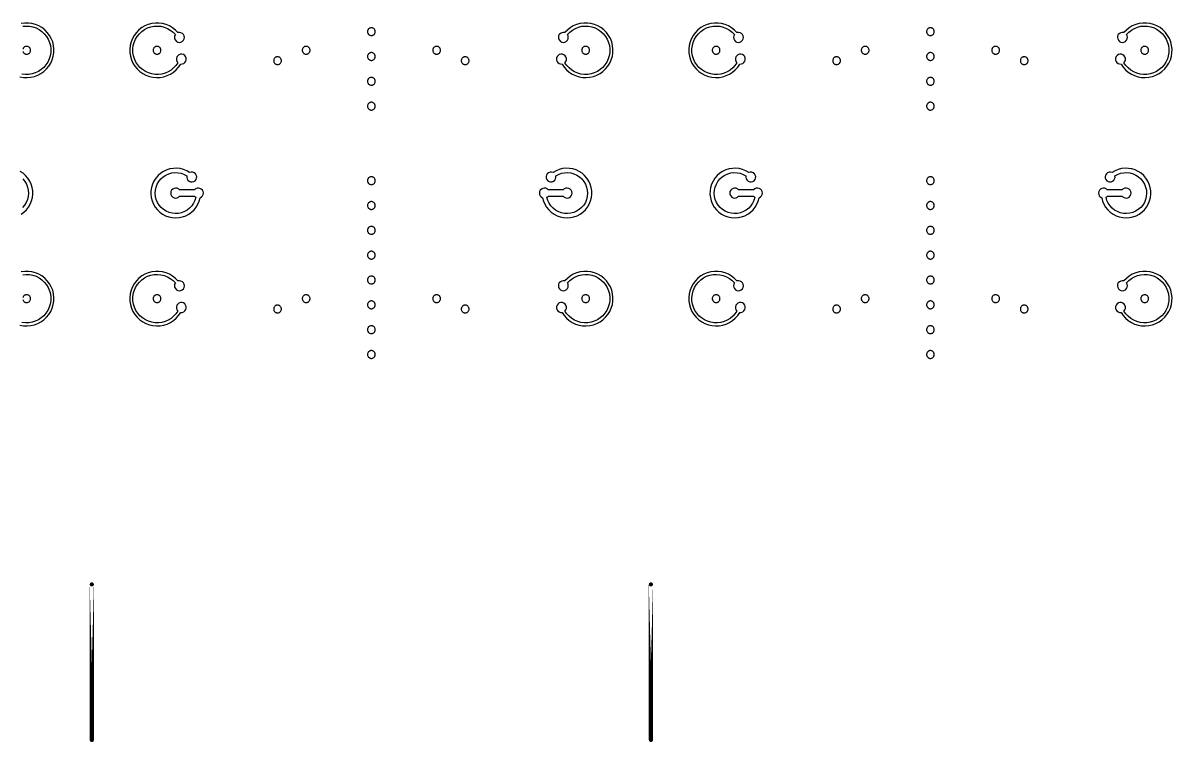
# Model space of a CAD drawing. Extents: x -100 to 100, y -100 to 100.
# Drawn here: x 9.45 to 31.6, y -64.24 to -50.37 of the extents above; entities that cross this region are included whole.
import ezdxf

# ---------------------------------------------------------------- set-up
doc = ezdxf.new("R2010")
doc.units = 0
doc.layers.get('0').update_dxf_attribs({"linetype": 'continuous'})
doc.layers.add('L8', color=7, linetype='continuous')

# ---------------------------------------------------------------- blocks, each defined once
blk = doc.blocks.new('LDI_XFL94-0512-011_L8_B1')
at = {"layer": 'L8'}
for points in [[(9.414, -54.06), (9.468, -54.021), (9.516, -53.975), (9.557, -53.923), (9.591, -53.866), (9.616, -53.805), (9.633, -53.741), (9.64, -53.675), (9.639, -53.609), (9.628, -53.543), (9.609, -53.48), (9.58, -53.42), (9.544, -53.365), (9.501, -53.315), (9.451, -53.271), (9.396, -53.235)], [(9.447, -53.38), (9.486, -53.427), (9.517, -53.479), (9.539, -53.536), (9.553, -53.595), (9.557, -53.656), (9.552, -53.716), (9.537, -53.775), (9.514, -53.832), (9.482, -53.884), (9.443, -53.93)], [(9.393, -56.2), (9.462, -56.212), (9.532, -56.215), (9.601, -56.209), (9.67, -56.194), (9.736, -56.17), (9.797, -56.137), (9.855, -56.097), (9.906, -56.049), (9.95, -55.994), (9.987, -55.935), (10.015, -55.871), (10.035, -55.804), (10.046, -55.735), (10.047, -55.665), (10.04, -55.595), (10.023, -55.527), (9.997, -55.462), (9.962, -55.401), (9.92, -55.345), (9.871, -55.295), (9.816, -55.252), (9.755, -55.217), (9.691, -55.19), (9.623, -55.172), (9.554, -55.163), (9.484, -55.163), (9.414, -55.173)], [(9.447, -55.227), (9.512, -55.222), (9.577, -55.225), (9.641, -55.237), (9.703, -55.258), (9.761, -55.288), (9.814, -55.325), (9.862, -55.37), (9.903, -55.42), (9.937, -55.476), (9.963, -55.536), (9.979, -55.599), (9.987, -55.664), (9.986, -55.729), (9.976, -55.794), (9.957, -55.856), (9.929, -55.915), (9.894, -55.97), (9.851, -56.019), (9.802, -56.062), (9.747, -56.097), (9.688, -56.125), (9.625, -56.144), (9.561, -56.154), (9.496, -56.155), (9.431, -56.147)], [(9.449, -55.708), (9.452, -55.717), (9.456, -55.726), (9.461, -55.734), (9.468, -55.742), (9.475, -55.748), (9.483, -55.754), (9.492, -55.758), (9.502, -55.761), (9.511, -55.763), (9.521, -55.764), (9.531, -55.763), (9.54, -55.761), (9.55, -55.758), (9.558, -55.754), (9.567, -55.748), (9.574, -55.742), (9.58, -55.734), (9.586, -55.726), (9.59, -55.717), (9.593, -55.708), (9.595, -55.698), (9.596, -55.689), (9.595, -55.679), (9.593, -55.669), (9.59, -55.66), (9.586, -55.651), (9.58, -55.643), (9.574, -55.636), (9.567, -55.629), (9.558, -55.624), (9.55, -55.619), (9.54, -55.616), (9.531, -55.614), (9.521, -55.614), (9.521, -55.614), (9.511, -55.614), (9.502, -55.616), (9.492, -55.619), (9.483, -55.624), (9.475, -55.629), (9.468, -55.636), (9.461, -55.643), (9.456, -55.651), (9.452, -55.66), (9.449, -55.669)]]:
    blk.add_lwpolyline(points, dxfattribs=at)
for points in [[(12.611, -53.322), (12.609, -53.352), (12.616, -53.381), (12.632, -53.407), (12.655, -53.426), (12.683, -53.437), (12.713, -53.439), (12.743, -53.431), (12.768, -53.415), (12.787, -53.392), (12.798, -53.364), (12.8, -53.334), (12.792, -53.305), (12.775, -53.279), (12.752, -53.26), (12.724, -53.25), (12.694, -53.248), (12.664, -53.256), (12.607, -53.223), (12.546, -53.198), (12.482, -53.182), (12.416, -53.174), (12.35, -53.176), (12.284, -53.187), (12.221, -53.206), (12.161, -53.235), (12.106, -53.271), (12.056, -53.315), (12.012, -53.365), (11.976, -53.42), (11.948, -53.48), (11.929, -53.543), (11.918, -53.609), (11.917, -53.675), (11.924, -53.741), (11.941, -53.805), (11.966, -53.866), (12, -53.923), (12.041, -53.975), (12.089, -54.021), (12.143, -54.06), (12.201, -54.091), (12.264, -54.113), (12.328, -54.127), (12.394, -54.132), (12.46, -54.127), (12.525, -54.114), (12.588, -54.091), (12.646, -54.061), (12.7, -54.022), (12.748, -53.976), (12.79, -53.925), (12.823, -53.868), (12.849, -53.807), (12.866, -53.742), (12.891, -53.728), (12.911, -53.707), (12.924, -53.68), (12.928, -53.651), (12.923, -53.623), (12.91, -53.597), (12.889, -53.576), (12.863, -53.562), (12.835, -53.557), (12.806, -53.561), (12.779, -53.573), (12.758, -53.593), (12.47, -53.593), (12.448, -53.573), (12.422, -53.561), (12.392, -53.557), (12.363, -53.562), (12.338, -53.576), (12.317, -53.597), (12.304, -53.624), (12.299, -53.653), (12.304, -53.682), (12.317, -53.708), (12.338, -53.729), (12.363, -53.743), (12.392, -53.748), (12.422, -53.745), (12.448, -53.732), (12.47, -53.713), (12.758, -53.713), (12.769, -53.724), (12.782, -53.734), (12.765, -53.793), (12.739, -53.848), (12.705, -53.898), (12.664, -53.943), (12.616, -53.98), (12.563, -54.01), (12.506, -54.032), (12.447, -54.045), (12.386, -54.048), (12.326, -54.042), (12.267, -54.026), (12.211, -54.002), (12.159, -53.97), (12.114, -53.93), (12.074, -53.884), (12.043, -53.832), (12.02, -53.775), (12.005, -53.716), (12, -53.656), (12.004, -53.595), (12.018, -53.536), (12.04, -53.479), (12.071, -53.427), (12.109, -53.38), (12.155, -53.339), (12.206, -53.306), (12.261, -53.281), (12.32, -53.265), (12.38, -53.258), (12.441, -53.26), (12.501, -53.272), (12.558, -53.292), (12.611, -53.322)], [(16.168, -53.338), (16.158, -53.339), (16.148, -53.341), (16.139, -53.344), (16.13, -53.348), (16.122, -53.354), (16.115, -53.36), (16.108, -53.368), (16.103, -53.376), (16.098, -53.384), (16.095, -53.394), (16.093, -53.403), (16.093, -53.413), (16.093, -53.423), (16.095, -53.433), (16.098, -53.442), (16.103, -53.451), (16.108, -53.459), (16.115, -53.466), (16.122, -53.473), (16.13, -53.478), (16.139, -53.482), (16.148, -53.486), (16.158, -53.488), (16.168, -53.488), (16.177, -53.488), (16.187, -53.486), (16.196, -53.482), (16.205, -53.478), (16.213, -53.473), (16.221, -53.466), (16.227, -53.459), (16.233, -53.451), (16.237, -53.442), (16.24, -53.433), (16.242, -53.423), (16.243, -53.413), (16.242, -53.403), (16.24, -53.394), (16.237, -53.384), (16.233, -53.376), (16.227, -53.368), (16.221, -53.36), (16.213, -53.354), (16.205, -53.348), (16.196, -53.344), (16.187, -53.341), (16.177, -53.339), (16.168, -53.338)], [(19.553, -53.734), (19.567, -53.724), (19.578, -53.713), (19.865, -53.713), (19.887, -53.732), (19.914, -53.745), (19.943, -53.748), (19.972, -53.743), (19.998, -53.729), (20.018, -53.708), (20.031, -53.682), (20.036, -53.653), (20.031, -53.624), (20.018, -53.597), (19.998, -53.576), (19.972, -53.562), (19.943, -53.557), (19.914, -53.561), (19.887, -53.573), (19.865, -53.593), (19.578, -53.593), (19.556, -53.573), (19.53, -53.561), (19.501, -53.557), (19.472, -53.562), (19.446, -53.576), (19.425, -53.597), (19.412, -53.623), (19.407, -53.651), (19.411, -53.68), (19.424, -53.707), (19.444, -53.728), (19.47, -53.742), (19.486, -53.807), (19.512, -53.868), (19.546, -53.925), (19.587, -53.976), (19.635, -54.022), (19.689, -54.061), (19.748, -54.091), (19.81, -54.114), (19.875, -54.127), (19.941, -54.132), (20.007, -54.127), (20.072, -54.113), (20.134, -54.091), (20.193, -54.06), (20.246, -54.021), (20.294, -53.975), (20.335, -53.923), (20.369, -53.866), (20.394, -53.805), (20.411, -53.741), (20.419, -53.675), (20.417, -53.609), (20.407, -53.543), (20.387, -53.48), (20.359, -53.42), (20.323, -53.365), (20.279, -53.315), (20.23, -53.271), (20.174, -53.235), (20.114, -53.206), (20.051, -53.187), (19.986, -53.176), (19.919, -53.174), (19.854, -53.182), (19.789, -53.198), (19.728, -53.223), (19.671, -53.256), (19.642, -53.248), (19.612, -53.25), (19.583, -53.26), (19.56, -53.279), (19.544, -53.305), (19.536, -53.334), (19.537, -53.364), (19.548, -53.392), (19.567, -53.415), (19.593, -53.431), (19.622, -53.439), (19.652, -53.437), (19.68, -53.426), (19.703, -53.407), (19.719, -53.381), (19.726, -53.352), (19.724, -53.322), (19.778, -53.292), (19.835, -53.272), (19.894, -53.26), (19.955, -53.258), (20.016, -53.265), (20.074, -53.281), (20.13, -53.306), (20.181, -53.339), (20.226, -53.38), (20.264, -53.427), (20.295, -53.479), (20.318, -53.536), (20.331, -53.595), (20.335, -53.656), (20.33, -53.716), (20.316, -53.775), (20.293, -53.832), (20.261, -53.884), (20.222, -53.93), (20.176, -53.97), (20.124, -54.002), (20.069, -54.026), (20.01, -54.042), (19.949, -54.048), (19.888, -54.045), (19.829, -54.032), (19.772, -54.01), (19.719, -53.98), (19.672, -53.943), (19.63, -53.898), (19.596, -53.848), (19.57, -53.793), (19.553, -53.734)], [(23.389, -53.322), (23.387, -53.352), (23.395, -53.381), (23.411, -53.407), (23.434, -53.426), (23.462, -53.437), (23.492, -53.439), (23.521, -53.431), (23.546, -53.415), (23.565, -53.392), (23.576, -53.364), (23.578, -53.334), (23.57, -53.305), (23.554, -53.279), (23.53, -53.26), (23.502, -53.25), (23.472, -53.248), (23.443, -53.256), (23.386, -53.223), (23.324, -53.198), (23.26, -53.182), (23.194, -53.174), (23.128, -53.176), (23.063, -53.187), (23, -53.206), (22.94, -53.235), (22.884, -53.271), (22.834, -53.315), (22.791, -53.365), (22.755, -53.42), (22.727, -53.48), (22.707, -53.543), (22.697, -53.609), (22.695, -53.675), (22.703, -53.741), (22.719, -53.805), (22.745, -53.866), (22.778, -53.923), (22.819, -53.975), (22.867, -54.021), (22.921, -54.06), (22.98, -54.091), (23.042, -54.113), (23.107, -54.127), (23.173, -54.132), (23.239, -54.127), (23.304, -54.114), (23.366, -54.091), (23.425, -54.061), (23.479, -54.022), (23.527, -53.976), (23.568, -53.925), (23.602, -53.868), (23.627, -53.807), (23.644, -53.742), (23.67, -53.728), (23.69, -53.707), (23.702, -53.68), (23.707, -53.651), (23.702, -53.623), (23.688, -53.597), (23.668, -53.576), (23.642, -53.562), (23.613, -53.557), (23.584, -53.561), (23.558, -53.573), (23.536, -53.593), (23.248, -53.593), (23.227, -53.573), (23.2, -53.561), (23.171, -53.557), (23.142, -53.562), (23.116, -53.576), (23.095, -53.597), (23.082, -53.624), (23.078, -53.653), (23.082, -53.682), (23.095, -53.708), (23.116, -53.729), (23.142, -53.743), (23.171, -53.748), (23.2, -53.745), (23.227, -53.732), (23.248, -53.713), (23.536, -53.713), (23.547, -53.724), (23.56, -53.734), (23.543, -53.793), (23.517, -53.848), (23.484, -53.898), (23.442, -53.943), (23.395, -53.98), (23.342, -54.01), (23.285, -54.032), (23.225, -54.045), (23.165, -54.048), (23.104, -54.042), (23.045, -54.026), (22.989, -54.002), (22.938, -53.97), (22.892, -53.93), (22.853, -53.884), (22.821, -53.832), (22.798, -53.775), (22.784, -53.716), (22.778, -53.656), (22.783, -53.595), (22.796, -53.536), (22.819, -53.479), (22.849, -53.427), (22.888, -53.38), (22.933, -53.339), (22.984, -53.306), (23.039, -53.281), (23.098, -53.265), (23.159, -53.258), (23.219, -53.26), (23.279, -53.272), (23.336, -53.292), (23.389, -53.322)], [(26.946, -53.338), (26.936, -53.339), (26.927, -53.341), (26.917, -53.344), (26.909, -53.348), (26.9, -53.354), (26.893, -53.36), (26.887, -53.368), (26.881, -53.376), (26.877, -53.384), (26.874, -53.394), (26.872, -53.403), (26.871, -53.413), (26.872, -53.423), (26.874, -53.433), (26.877, -53.442), (26.881, -53.451), (26.887, -53.459), (26.893, -53.466), (26.9, -53.473), (26.909, -53.478), (26.917, -53.482), (26.927, -53.486), (26.936, -53.488), (26.946, -53.488), (26.956, -53.488), (26.966, -53.486), (26.975, -53.482), (26.984, -53.478), (26.992, -53.473), (26.999, -53.466), (27.006, -53.459), (27.011, -53.451), (27.015, -53.442), (27.019, -53.433), (27.02, -53.423), (27.021, -53.413), (27.02, -53.403), (27.019, -53.394), (27.015, -53.384), (27.011, -53.376), (27.006, -53.368), (26.999, -53.36), (26.992, -53.354), (26.984, -53.348), (26.975, -53.344), (26.966, -53.341), (26.956, -53.339), (26.946, -53.338)], [(30.332, -53.734), (30.345, -53.724), (30.356, -53.713), (30.644, -53.713), (30.665, -53.732), (30.692, -53.745), (30.721, -53.748), (30.75, -53.743), (30.776, -53.729), (30.797, -53.708), (30.81, -53.682), (30.814, -53.653), (30.81, -53.624), (30.797, -53.597), (30.776, -53.576), (30.75, -53.562), (30.721, -53.557), (30.692, -53.561), (30.665, -53.573), (30.644, -53.593), (30.356, -53.593), (30.335, -53.573), (30.308, -53.561), (30.279, -53.557), (30.25, -53.562), (30.224, -53.576), (30.204, -53.597), (30.19, -53.623), (30.186, -53.651), (30.19, -53.68), (30.202, -53.707), (30.222, -53.728), (30.248, -53.742), (30.265, -53.807), (30.29, -53.868), (30.324, -53.925), (30.365, -53.976), (30.414, -54.022), (30.467, -54.061), (30.526, -54.091), (30.588, -54.114), (30.653, -54.127), (30.719, -54.132), (30.785, -54.127), (30.85, -54.113), (30.913, -54.091), (30.971, -54.06), (31.025, -54.021), (31.073, -53.975), (31.114, -53.923), (31.147, -53.866), (31.173, -53.805), (31.189, -53.741), (31.197, -53.675), (31.196, -53.609), (31.185, -53.543), (31.165, -53.48), (31.137, -53.42), (31.101, -53.365), (31.058, -53.315), (31.008, -53.271), (30.953, -53.235), (30.893, -53.206), (30.829, -53.187), (30.764, -53.176), (30.698, -53.174), (30.632, -53.182), (30.568, -53.198), (30.507, -53.223), (30.449, -53.256), (30.42, -53.248), (30.39, -53.25), (30.362, -53.26), (30.338, -53.279), (30.322, -53.305), (30.314, -53.334), (30.316, -53.364), (30.327, -53.392), (30.346, -53.415), (30.371, -53.431), (30.4, -53.439), (30.431, -53.437), (30.459, -53.426), (30.482, -53.407), (30.498, -53.381), (30.505, -53.352), (30.503, -53.322), (30.556, -53.292), (30.613, -53.272), (30.673, -53.26), (30.734, -53.258), (30.794, -53.265), (30.853, -53.281), (30.908, -53.306), (30.959, -53.339), (31.004, -53.38), (31.043, -53.427), (31.074, -53.479), (31.096, -53.536), (31.11, -53.595), (31.114, -53.656), (31.109, -53.716), (31.094, -53.775), (31.071, -53.832), (31.039, -53.884), (31, -53.93), (30.954, -53.97), (30.903, -54.002), (30.847, -54.026), (30.788, -54.042), (30.728, -54.048), (30.667, -54.045), (30.607, -54.032), (30.551, -54.01), (30.498, -53.98), (30.45, -53.943), (30.409, -53.898), (30.375, -53.848), (30.349, -53.793), (30.332, -53.734)], [(16.168, -53.817), (16.158, -53.818), (16.148, -53.82), (16.139, -53.823), (16.13, -53.827), (16.122, -53.833), (16.115, -53.839), (16.108, -53.847), (16.103, -53.855), (16.098, -53.864), (16.095, -53.873), (16.093, -53.882), (16.093, -53.892), (16.093, -53.902), (16.095, -53.912), (16.098, -53.921), (16.103, -53.93), (16.108, -53.938), (16.115, -53.945), (16.122, -53.952), (16.13, -53.957), (16.139, -53.962), (16.148, -53.965), (16.158, -53.967), (16.168, -53.967), (16.177, -53.967), (16.187, -53.965), (16.196, -53.962), (16.205, -53.957), (16.213, -53.952), (16.221, -53.945), (16.227, -53.938), (16.233, -53.93), (16.237, -53.921), (16.24, -53.912), (16.242, -53.902), (16.243, -53.892), (16.242, -53.882), (16.24, -53.873), (16.237, -53.864), (16.233, -53.855), (16.227, -53.847), (16.221, -53.839), (16.213, -53.833), (16.205, -53.827), (16.196, -53.823), (16.187, -53.82), (16.177, -53.818), (16.168, -53.817)], [(26.946, -53.817), (26.936, -53.818), (26.927, -53.82), (26.917, -53.823), (26.909, -53.827), (26.9, -53.833), (26.893, -53.839), (26.887, -53.847), (26.881, -53.855), (26.877, -53.864), (26.874, -53.873), (26.872, -53.882), (26.871, -53.892), (26.872, -53.902), (26.874, -53.912), (26.877, -53.921), (26.881, -53.93), (26.887, -53.938), (26.893, -53.945), (26.9, -53.952), (26.909, -53.957), (26.917, -53.962), (26.927, -53.965), (26.936, -53.967), (26.946, -53.967), (26.956, -53.967), (26.966, -53.965), (26.975, -53.962), (26.984, -53.957), (26.992, -53.952), (26.999, -53.945), (27.006, -53.938), (27.011, -53.93), (27.015, -53.921), (27.019, -53.912), (27.02, -53.902), (27.021, -53.892), (27.02, -53.882), (27.019, -53.873), (27.015, -53.864), (27.011, -53.855), (27.006, -53.847), (26.999, -53.839), (26.992, -53.833), (26.984, -53.827), (26.975, -53.823), (26.966, -53.82), (26.956, -53.818), (26.946, -53.817)], [(16.168, -54.296), (16.158, -54.297), (16.148, -54.299), (16.139, -54.302), (16.13, -54.306), (16.122, -54.312), (16.115, -54.318), (16.108, -54.326), (16.103, -54.334), (16.098, -54.343), (16.095, -54.352), (16.093, -54.361), (16.093, -54.371), (16.093, -54.381), (16.095, -54.391), (16.098, -54.4), (16.103, -54.409), (16.108, -54.417), (16.115, -54.424), (16.122, -54.431), (16.13, -54.436), (16.139, -54.441), (16.148, -54.444), (16.158, -54.446), (16.168, -54.446), (16.177, -54.446), (16.187, -54.444), (16.196, -54.441), (16.205, -54.436), (16.213, -54.431), (16.221, -54.424), (16.227, -54.417), (16.233, -54.409), (16.237, -54.4), (16.24, -54.391), (16.242, -54.381), (16.243, -54.371), (16.242, -54.361), (16.24, -54.352), (16.237, -54.343), (16.233, -54.334), (16.227, -54.326), (16.221, -54.318), (16.213, -54.312), (16.205, -54.306), (16.196, -54.302), (16.187, -54.299), (16.177, -54.297), (16.168, -54.296)], [(26.946, -54.296), (26.936, -54.297), (26.927, -54.299), (26.917, -54.302), (26.909, -54.306), (26.9, -54.312), (26.893, -54.318), (26.887, -54.326), (26.881, -54.334), (26.877, -54.343), (26.874, -54.352), (26.872, -54.361), (26.871, -54.371), (26.872, -54.381), (26.874, -54.391), (26.877, -54.4), (26.881, -54.409), (26.887, -54.417), (26.893, -54.424), (26.9, -54.431), (26.909, -54.436), (26.917, -54.441), (26.927, -54.444), (26.936, -54.446), (26.946, -54.446), (26.956, -54.446), (26.966, -54.444), (26.975, -54.441), (26.984, -54.436), (26.992, -54.431), (26.999, -54.424), (27.006, -54.417), (27.011, -54.409), (27.015, -54.4), (27.019, -54.391), (27.02, -54.381), (27.021, -54.371), (27.02, -54.361), (27.019, -54.352), (27.015, -54.343), (27.011, -54.334), (27.006, -54.326), (26.999, -54.318), (26.992, -54.312), (26.984, -54.306), (26.975, -54.302), (26.966, -54.299), (26.956, -54.297), (26.946, -54.296)], [(16.168, -54.775), (16.158, -54.776), (16.148, -54.778), (16.139, -54.781), (16.13, -54.785), (16.122, -54.791), (16.115, -54.797), (16.108, -54.805), (16.103, -54.813), (16.098, -54.822), (16.095, -54.831), (16.093, -54.841), (16.093, -54.85), (16.093, -54.86), (16.095, -54.87), (16.098, -54.879), (16.103, -54.888), (16.108, -54.896), (16.115, -54.903), (16.122, -54.91), (16.13, -54.915), (16.139, -54.92), (16.148, -54.923), (16.158, -54.925), (16.168, -54.925), (16.177, -54.925), (16.187, -54.923), (16.196, -54.92), (16.205, -54.915), (16.213, -54.91), (16.221, -54.903), (16.227, -54.896), (16.233, -54.888), (16.237, -54.879), (16.24, -54.87), (16.242, -54.86), (16.243, -54.85), (16.242, -54.841), (16.24, -54.831), (16.237, -54.822), (16.233, -54.813), (16.227, -54.805), (16.221, -54.797), (16.213, -54.791), (16.205, -54.785), (16.196, -54.781), (16.187, -54.778), (16.177, -54.776), (16.168, -54.775)], [(26.946, -54.775), (26.936, -54.776), (26.927, -54.778), (26.917, -54.781), (26.909, -54.785), (26.9, -54.791), (26.893, -54.797), (26.887, -54.805), (26.881, -54.813), (26.877, -54.822), (26.874, -54.831), (26.872, -54.841), (26.871, -54.85), (26.872, -54.86), (26.874, -54.87), (26.877, -54.879), (26.881, -54.888), (26.887, -54.896), (26.893, -54.903), (26.9, -54.91), (26.909, -54.915), (26.917, -54.92), (26.927, -54.923), (26.936, -54.925), (26.946, -54.925), (26.956, -54.925), (26.966, -54.923), (26.975, -54.92), (26.984, -54.915), (26.992, -54.91), (26.999, -54.903), (27.006, -54.896), (27.011, -54.888), (27.015, -54.879), (27.019, -54.87), (27.02, -54.86), (27.021, -54.85), (27.02, -54.841), (27.019, -54.831), (27.015, -54.822), (27.011, -54.813), (27.006, -54.805), (26.999, -54.797), (26.992, -54.791), (26.984, -54.785), (26.975, -54.781), (26.966, -54.778), (26.956, -54.776), (26.946, -54.775)], [(12.389, -55.383), (12.375, -55.41), (12.371, -55.439), (12.375, -55.469), (12.388, -55.496), (12.409, -55.517), (12.436, -55.531), (12.465, -55.536), (12.495, -55.532), (12.522, -55.518), (12.543, -55.497), (12.557, -55.471), (12.562, -55.442), (12.558, -55.412), (12.545, -55.385), (12.524, -55.364), (12.497, -55.35), (12.468, -55.344), (12.438, -55.348), (12.39, -55.298), (12.335, -55.255), (12.275, -55.219), (12.21, -55.191), (12.143, -55.173), (12.073, -55.163), (12.003, -55.163), (11.934, -55.172), (11.866, -55.19), (11.802, -55.217), (11.741, -55.252), (11.686, -55.295), (11.637, -55.345), (11.595, -55.401), (11.56, -55.462), (11.534, -55.527), (11.517, -55.595), (11.51, -55.665), (11.511, -55.735), (11.522, -55.804), (11.542, -55.871), (11.57, -55.935), (11.607, -55.994), (11.651, -56.049), (11.702, -56.097), (11.759, -56.137), (11.821, -56.17), (11.887, -56.194), (11.955, -56.209), (12.025, -56.215), (12.095, -56.212), (12.164, -56.2), (12.231, -56.178), (12.294, -56.148), (12.353, -56.11), (12.406, -56.064), (12.452, -56.012), (12.491, -55.954), (12.521, -55.953), (12.549, -55.942), (12.573, -55.924), (12.59, -55.899), (12.598, -55.87), (12.597, -55.841), (12.587, -55.812), (12.569, -55.789), (12.544, -55.772), (12.515, -55.764), (12.485, -55.764), (12.457, -55.775), (12.433, -55.793), (12.416, -55.817), (12.408, -55.846), (12.409, -55.876), (12.419, -55.904), (12.437, -55.928), (12.4, -55.982), (12.355, -56.029), (12.305, -56.071), (12.249, -56.104), (12.189, -56.13), (12.126, -56.147), (12.061, -56.155), (11.996, -56.154), (11.932, -56.144), (11.869, -56.125), (11.81, -56.097), (11.755, -56.062), (11.706, -56.019), (11.663, -55.97), (11.628, -55.915), (11.6, -55.856), (11.581, -55.794), (11.571, -55.729), (11.57, -55.664), (11.577, -55.599), (11.594, -55.536), (11.62, -55.476), (11.654, -55.42), (11.695, -55.37), (11.742, -55.325), (11.796, -55.288), (11.854, -55.258), (11.916, -55.237), (11.98, -55.225), (12.045, -55.222), (12.11, -55.227), (12.173, -55.242), (12.234, -55.266), (12.291, -55.298), (12.343, -55.337), (12.389, -55.383)], [(16.168, -55.254), (16.158, -55.255), (16.148, -55.257), (16.139, -55.26), (16.13, -55.264), (16.122, -55.27), (16.115, -55.276), (16.108, -55.284), (16.103, -55.292), (16.098, -55.301), (16.095, -55.31), (16.093, -55.32), (16.093, -55.329), (16.093, -55.339), (16.095, -55.349), (16.098, -55.358), (16.103, -55.367), (16.108, -55.375), (16.115, -55.382), (16.122, -55.389), (16.13, -55.394), (16.139, -55.399), (16.148, -55.402), (16.158, -55.404), (16.168, -55.404), (16.177, -55.404), (16.187, -55.402), (16.196, -55.399), (16.205, -55.394), (16.213, -55.389), (16.221, -55.382), (16.227, -55.375), (16.233, -55.367), (16.237, -55.358), (16.24, -55.349), (16.242, -55.339), (16.243, -55.329), (16.242, -55.32), (16.24, -55.31), (16.237, -55.301), (16.233, -55.292), (16.227, -55.284), (16.221, -55.276), (16.213, -55.27), (16.205, -55.264), (16.196, -55.26), (16.187, -55.257), (16.177, -55.255), (16.168, -55.254)], [(19.898, -55.928), (19.917, -55.904), (19.927, -55.876), (19.927, -55.846), (19.919, -55.817), (19.902, -55.793), (19.878, -55.775), (19.85, -55.764), (19.82, -55.764), (19.791, -55.772), (19.767, -55.789), (19.748, -55.812), (19.738, -55.841), (19.737, -55.87), (19.746, -55.899), (19.762, -55.924), (19.786, -55.942), (19.814, -55.953), (19.844, -55.954), (19.883, -56.012), (19.93, -56.064), (19.983, -56.11), (20.041, -56.148), (20.105, -56.178), (20.171, -56.2), (20.24, -56.212), (20.31, -56.215), (20.38, -56.209), (20.448, -56.194), (20.514, -56.17), (20.576, -56.137), (20.633, -56.097), (20.684, -56.049), (20.728, -55.994), (20.765, -55.935), (20.794, -55.871), (20.814, -55.804), (20.824, -55.735), (20.826, -55.665), (20.818, -55.595), (20.801, -55.527), (20.775, -55.462), (20.741, -55.401), (20.699, -55.345), (20.65, -55.295), (20.594, -55.252), (20.534, -55.217), (20.469, -55.19), (20.401, -55.172), (20.332, -55.163), (20.262, -55.163), (20.193, -55.173), (20.125, -55.191), (20.061, -55.219), (20.001, -55.255), (19.946, -55.298), (19.897, -55.348), (19.867, -55.344), (19.838, -55.35), (19.811, -55.364), (19.791, -55.385), (19.777, -55.412), (19.773, -55.442), (19.778, -55.471), (19.792, -55.497), (19.814, -55.518), (19.841, -55.532), (19.87, -55.536), (19.9, -55.531), (19.926, -55.517), (19.947, -55.496), (19.96, -55.469), (19.965, -55.439), (19.96, -55.41), (19.946, -55.383), (19.992, -55.337), (20.044, -55.298), (20.101, -55.266), (20.162, -55.242), (20.225, -55.227), (20.29, -55.222), (20.356, -55.225), (20.42, -55.237), (20.481, -55.258), (20.539, -55.288), (20.593, -55.325), (20.641, -55.37), (20.682, -55.42), (20.715, -55.476), (20.741, -55.536), (20.758, -55.599), (20.766, -55.664), (20.765, -55.729), (20.754, -55.794), (20.735, -55.856), (20.708, -55.915), (20.672, -55.97), (20.629, -56.019), (20.58, -56.062), (20.525, -56.097), (20.466, -56.125), (20.404, -56.144), (20.339, -56.154), (20.274, -56.155), (20.209, -56.147), (20.146, -56.13), (20.086, -56.104), (20.031, -56.071), (19.98, -56.029), (19.936, -55.982), (19.898, -55.928)], [(23.168, -55.383), (23.154, -55.41), (23.149, -55.439), (23.153, -55.469), (23.167, -55.496), (23.188, -55.517), (23.214, -55.531), (23.244, -55.536), (23.273, -55.532), (23.3, -55.518), (23.322, -55.497), (23.335, -55.471), (23.341, -55.442), (23.336, -55.412), (23.323, -55.385), (23.302, -55.364), (23.276, -55.35), (23.246, -55.344), (23.217, -55.348), (23.168, -55.298), (23.113, -55.255), (23.053, -55.219), (22.989, -55.191), (22.921, -55.173), (22.852, -55.163), (22.782, -55.163), (22.712, -55.172), (22.645, -55.19), (22.58, -55.217), (22.519, -55.252), (22.464, -55.295), (22.415, -55.345), (22.373, -55.401), (22.339, -55.462), (22.313, -55.527), (22.296, -55.595), (22.288, -55.665), (22.289, -55.735), (22.3, -55.804), (22.32, -55.871), (22.349, -55.935), (22.385, -55.994), (22.43, -56.049), (22.481, -56.097), (22.538, -56.137), (22.6, -56.17), (22.665, -56.194), (22.734, -56.209), (22.804, -56.215), (22.874, -56.212), (22.942, -56.2), (23.009, -56.178), (23.072, -56.148), (23.131, -56.11), (23.184, -56.064), (23.231, -56.012), (23.27, -55.954), (23.3, -55.953), (23.328, -55.942), (23.351, -55.924), (23.368, -55.899), (23.376, -55.87), (23.376, -55.841), (23.365, -55.812), (23.347, -55.789), (23.322, -55.772), (23.294, -55.764), (23.264, -55.764), (23.235, -55.775), (23.212, -55.793), (23.195, -55.817), (23.186, -55.846), (23.187, -55.876), (23.197, -55.904), (23.215, -55.928), (23.178, -55.982), (23.134, -56.029), (23.083, -56.071), (23.027, -56.104), (22.967, -56.13), (22.904, -56.147), (22.84, -56.155), (22.774, -56.154), (22.71, -56.144), (22.648, -56.125), (22.588, -56.097), (22.534, -56.062), (22.484, -56.019), (22.442, -55.97), (22.406, -55.915), (22.378, -55.856), (22.359, -55.794), (22.349, -55.729), (22.348, -55.664), (22.356, -55.599), (22.373, -55.536), (22.398, -55.476), (22.432, -55.42), (22.473, -55.37), (22.521, -55.325), (22.574, -55.288), (22.632, -55.258), (22.694, -55.237), (22.758, -55.225), (22.823, -55.222), (22.888, -55.227), (22.952, -55.242), (23.013, -55.266), (23.07, -55.298), (23.122, -55.337), (23.168, -55.383)], [(26.946, -55.254), (26.936, -55.255), (26.927, -55.257), (26.917, -55.26), (26.909, -55.264), (26.9, -55.27), (26.893, -55.276), (26.887, -55.284), (26.881, -55.292), (26.877, -55.301), (26.874, -55.31), (26.872, -55.32), (26.871, -55.329), (26.872, -55.339), (26.874, -55.349), (26.877, -55.358), (26.881, -55.367), (26.887, -55.375), (26.893, -55.382), (26.9, -55.389), (26.909, -55.394), (26.917, -55.399), (26.927, -55.402), (26.936, -55.404), (26.946, -55.404), (26.956, -55.404), (26.966, -55.402), (26.975, -55.399), (26.984, -55.394), (26.992, -55.389), (26.999, -55.382), (27.006, -55.375), (27.011, -55.367), (27.015, -55.358), (27.019, -55.349), (27.02, -55.339), (27.021, -55.329), (27.02, -55.32), (27.019, -55.31), (27.015, -55.301), (27.011, -55.292), (27.006, -55.284), (26.999, -55.276), (26.992, -55.27), (26.984, -55.264), (26.975, -55.26), (26.966, -55.257), (26.956, -55.255), (26.946, -55.254)], [(30.677, -55.928), (30.695, -55.904), (30.705, -55.876), (30.706, -55.846), (30.697, -55.817), (30.68, -55.793), (30.657, -55.775), (30.629, -55.764), (30.599, -55.764), (30.57, -55.772), (30.545, -55.789), (30.527, -55.812), (30.517, -55.841), (30.516, -55.87), (30.524, -55.899), (30.541, -55.924), (30.564, -55.942), (30.593, -55.953), (30.622, -55.954), (30.662, -56.012), (30.708, -56.064), (30.761, -56.11), (30.82, -56.148), (30.883, -56.178), (30.95, -56.2), (31.019, -56.212), (31.089, -56.215), (31.158, -56.209), (31.227, -56.194), (31.292, -56.17), (31.354, -56.137), (31.411, -56.097), (31.463, -56.049), (31.507, -55.994), (31.544, -55.935), (31.572, -55.871), (31.592, -55.804), (31.603, -55.735), (31.604, -55.665), (31.596, -55.595), (31.579, -55.527), (31.554, -55.462), (31.519, -55.401), (31.477, -55.345), (31.428, -55.295), (31.373, -55.252), (31.312, -55.217), (31.248, -55.19), (31.18, -55.172), (31.11, -55.163), (31.04, -55.163), (30.971, -55.173), (30.904, -55.191), (30.839, -55.219), (30.779, -55.255), (30.724, -55.298), (30.675, -55.348), (30.646, -55.344), (30.616, -55.35), (30.59, -55.364), (30.569, -55.385), (30.556, -55.412), (30.552, -55.442), (30.557, -55.471), (30.571, -55.497), (30.592, -55.518), (30.619, -55.532), (30.649, -55.536), (30.678, -55.531), (30.705, -55.517), (30.726, -55.496), (30.739, -55.469), (30.743, -55.439), (30.738, -55.41), (30.724, -55.383), (30.77, -55.337), (30.822, -55.298), (30.879, -55.266), (30.94, -55.242), (31.004, -55.227), (31.069, -55.222), (31.134, -55.225), (31.198, -55.237), (31.26, -55.258), (31.318, -55.288), (31.371, -55.325), (31.419, -55.37), (31.46, -55.42), (31.494, -55.476), (31.519, -55.536), (31.536, -55.599), (31.544, -55.664), (31.543, -55.729), (31.533, -55.794), (31.514, -55.856), (31.486, -55.915), (31.451, -55.97), (31.408, -56.019), (31.359, -56.062), (31.304, -56.097), (31.245, -56.125), (31.182, -56.144), (31.118, -56.154), (31.053, -56.155), (30.988, -56.147), (30.925, -56.13), (30.865, -56.104), (30.809, -56.071), (30.758, -56.029), (30.714, -55.982), (30.677, -55.928)], [(12.036, -55.614), (12.026, -55.614), (12.017, -55.616), (12.007, -55.619), (11.998, -55.624), (11.99, -55.629), (11.983, -55.636), (11.976, -55.643), (11.971, -55.651), (11.967, -55.66), (11.963, -55.669), (11.962, -55.679), (11.961, -55.689), (11.962, -55.698), (11.963, -55.708), (11.967, -55.717), (11.971, -55.726), (11.976, -55.734), (11.983, -55.742), (11.99, -55.748), (11.998, -55.754), (12.007, -55.758), (12.017, -55.761), (12.026, -55.763), (12.036, -55.764), (12.046, -55.763), (12.055, -55.761), (12.065, -55.758), (12.073, -55.754), (12.082, -55.748), (12.089, -55.742), (12.095, -55.734), (12.101, -55.726), (12.105, -55.717), (12.108, -55.708), (12.11, -55.698), (12.111, -55.689), (12.11, -55.679), (12.108, -55.669), (12.105, -55.66), (12.101, -55.651), (12.095, -55.643), (12.089, -55.636), (12.082, -55.629), (12.073, -55.624), (12.065, -55.619), (12.055, -55.616), (12.046, -55.614), (12.036, -55.614)], [(14.359, -55.814), (14.349, -55.815), (14.339, -55.817), (14.33, -55.82), (14.321, -55.824), (14.313, -55.83), (14.306, -55.836), (14.299, -55.844), (14.294, -55.852), (14.289, -55.861), (14.286, -55.87), (14.284, -55.88), (14.284, -55.889), (14.284, -55.899), (14.286, -55.909), (14.289, -55.918), (14.294, -55.927), (14.299, -55.935), (14.306, -55.942), (14.313, -55.949), (14.321, -55.954), (14.33, -55.959), (14.339, -55.962), (14.349, -55.964), (14.359, -55.964), (14.369, -55.964), (14.378, -55.962), (14.387, -55.959), (14.396, -55.954), (14.404, -55.949), (14.412, -55.942), (14.418, -55.935), (14.424, -55.927), (14.428, -55.918), (14.431, -55.909), (14.433, -55.899), (14.434, -55.889), (14.433, -55.88), (14.431, -55.87), (14.428, -55.861), (14.424, -55.852), (14.418, -55.844), (14.412, -55.836), (14.404, -55.83), (14.396, -55.824), (14.387, -55.82), (14.378, -55.817), (14.369, -55.815), (14.359, -55.814)], [(14.91, -55.614), (14.9, -55.614), (14.891, -55.616), (14.881, -55.619), (14.873, -55.624), (14.865, -55.629), (14.857, -55.636), (14.851, -55.643), (14.845, -55.651), (14.841, -55.66), (14.838, -55.669), (14.836, -55.679), (14.835, -55.689), (14.836, -55.698), (14.838, -55.708), (14.841, -55.717), (14.845, -55.726), (14.851, -55.734), (14.857, -55.742), (14.865, -55.748), (14.873, -55.754), (14.881, -55.758), (14.891, -55.761), (14.9, -55.763), (14.91, -55.764), (14.92, -55.763), (14.93, -55.761), (14.939, -55.758), (14.948, -55.754), (14.956, -55.748), (14.963, -55.742), (14.97, -55.734), (14.975, -55.726), (14.979, -55.717), (14.983, -55.708), (14.985, -55.698), (14.985, -55.689), (14.985, -55.679), (14.983, -55.669), (14.979, -55.66), (14.975, -55.651), (14.97, -55.643), (14.963, -55.636), (14.956, -55.629), (14.948, -55.624), (14.939, -55.619), (14.93, -55.616), (14.92, -55.614), (14.91, -55.614)], [(16.168, -55.733), (16.158, -55.734), (16.148, -55.736), (16.139, -55.739), (16.13, -55.743), (16.122, -55.749), (16.115, -55.755), (16.108, -55.763), (16.103, -55.771), (16.098, -55.78), (16.095, -55.789), (16.093, -55.799), (16.093, -55.808), (16.093, -55.818), (16.095, -55.828), (16.098, -55.837), (16.103, -55.846), (16.108, -55.854), (16.115, -55.861), (16.122, -55.868), (16.13, -55.873), (16.139, -55.878), (16.148, -55.881), (16.158, -55.883), (16.168, -55.883), (16.177, -55.883), (16.187, -55.881), (16.196, -55.878), (16.205, -55.873), (16.213, -55.868), (16.221, -55.861), (16.227, -55.854), (16.233, -55.846), (16.237, -55.837), (16.24, -55.828), (16.242, -55.818), (16.243, -55.808), (16.242, -55.799), (16.24, -55.789), (16.237, -55.78), (16.233, -55.771), (16.227, -55.763), (16.221, -55.755), (16.213, -55.749), (16.205, -55.743), (16.196, -55.739), (16.187, -55.736), (16.177, -55.734), (16.168, -55.733)], [(17.425, -55.614), (17.415, -55.614), (17.406, -55.616), (17.396, -55.619), (17.388, -55.624), (17.379, -55.629), (17.372, -55.636), (17.366, -55.643), (17.36, -55.651), (17.356, -55.66), (17.353, -55.669), (17.351, -55.679), (17.35, -55.689), (17.351, -55.698), (17.353, -55.708), (17.356, -55.717), (17.36, -55.726), (17.366, -55.734), (17.372, -55.742), (17.379, -55.748), (17.388, -55.754), (17.396, -55.758), (17.406, -55.761), (17.415, -55.763), (17.425, -55.764), (17.435, -55.763), (17.445, -55.761), (17.454, -55.758), (17.463, -55.754), (17.471, -55.748), (17.478, -55.742), (17.485, -55.734), (17.49, -55.726), (17.494, -55.717), (17.498, -55.708), (17.5, -55.698), (17.5, -55.689), (17.5, -55.679), (17.498, -55.669), (17.494, -55.66), (17.49, -55.651), (17.485, -55.643), (17.478, -55.636), (17.471, -55.629), (17.463, -55.624), (17.454, -55.619), (17.445, -55.616), (17.435, -55.614), (17.425, -55.614)], [(17.977, -55.814), (17.967, -55.815), (17.957, -55.817), (17.948, -55.82), (17.939, -55.824), (17.931, -55.83), (17.924, -55.836), (17.917, -55.844), (17.912, -55.852), (17.907, -55.861), (17.904, -55.87), (17.902, -55.88), (17.902, -55.889), (17.902, -55.899), (17.904, -55.909), (17.907, -55.918), (17.912, -55.927), (17.917, -55.935), (17.924, -55.942), (17.931, -55.949), (17.939, -55.954), (17.948, -55.959), (17.957, -55.962), (17.967, -55.964), (17.977, -55.964), (17.986, -55.964), (17.996, -55.962), (18.005, -55.959), (18.014, -55.954), (18.022, -55.949), (18.03, -55.942), (18.036, -55.935), (18.042, -55.927), (18.046, -55.918), (18.049, -55.909), (18.051, -55.899), (18.052, -55.889), (18.051, -55.88), (18.049, -55.87), (18.046, -55.861), (18.042, -55.852), (18.036, -55.844), (18.03, -55.836), (18.022, -55.83), (18.014, -55.824), (18.005, -55.82), (17.996, -55.817), (17.986, -55.815), (17.977, -55.814)], [(20.299, -55.614), (20.29, -55.614), (20.28, -55.616), (20.271, -55.619), (20.262, -55.624), (20.254, -55.629), (20.246, -55.636), (20.24, -55.643), (20.234, -55.651), (20.23, -55.66), (20.227, -55.669), (20.225, -55.679), (20.224, -55.689), (20.225, -55.698), (20.227, -55.708), (20.23, -55.717), (20.234, -55.726), (20.24, -55.734), (20.246, -55.742), (20.254, -55.748), (20.262, -55.754), (20.271, -55.758), (20.28, -55.761), (20.29, -55.763), (20.299, -55.764), (20.309, -55.763), (20.319, -55.761), (20.328, -55.758), (20.337, -55.754), (20.345, -55.748), (20.352, -55.742), (20.359, -55.734), (20.364, -55.726), (20.369, -55.717), (20.372, -55.708), (20.374, -55.698), (20.374, -55.689), (20.374, -55.679), (20.372, -55.669), (20.369, -55.66), (20.364, -55.651), (20.359, -55.643), (20.352, -55.636), (20.345, -55.629), (20.337, -55.624), (20.328, -55.619), (20.319, -55.616), (20.309, -55.614), (20.299, -55.614)], [(22.814, -55.614), (22.805, -55.614), (22.795, -55.616), (22.786, -55.619), (22.777, -55.624), (22.769, -55.629), (22.761, -55.636), (22.755, -55.643), (22.749, -55.651), (22.745, -55.66), (22.742, -55.669), (22.74, -55.679), (22.739, -55.689), (22.74, -55.698), (22.742, -55.708), (22.745, -55.717), (22.749, -55.726), (22.755, -55.734), (22.761, -55.742), (22.769, -55.748), (22.777, -55.754), (22.786, -55.758), (22.795, -55.761), (22.805, -55.763), (22.814, -55.764), (22.824, -55.763), (22.834, -55.761), (22.843, -55.758), (22.852, -55.754), (22.86, -55.748), (22.867, -55.742), (22.874, -55.734), (22.879, -55.726), (22.884, -55.717), (22.887, -55.708), (22.889, -55.698), (22.889, -55.689), (22.889, -55.679), (22.887, -55.669), (22.884, -55.66), (22.879, -55.651), (22.874, -55.643), (22.867, -55.636), (22.86, -55.629), (22.852, -55.624), (22.843, -55.619), (22.834, -55.616), (22.824, -55.614), (22.814, -55.614)], [(25.137, -55.814), (25.127, -55.815), (25.118, -55.817), (25.108, -55.82), (25.1, -55.824), (25.092, -55.83), (25.084, -55.836), (25.078, -55.844), (25.072, -55.852), (25.068, -55.861), (25.065, -55.87), (25.063, -55.88), (25.062, -55.889), (25.063, -55.899), (25.065, -55.909), (25.068, -55.918), (25.072, -55.927), (25.078, -55.935), (25.084, -55.942), (25.092, -55.949), (25.1, -55.954), (25.108, -55.959), (25.118, -55.962), (25.127, -55.964), (25.137, -55.964), (25.147, -55.964), (25.157, -55.962), (25.166, -55.959), (25.175, -55.954), (25.183, -55.949), (25.19, -55.942), (25.197, -55.935), (25.202, -55.927), (25.206, -55.918), (25.21, -55.909), (25.212, -55.899), (25.212, -55.889), (25.212, -55.88), (25.21, -55.87), (25.206, -55.861), (25.202, -55.852), (25.197, -55.844), (25.19, -55.836), (25.183, -55.83), (25.175, -55.824), (25.166, -55.82), (25.157, -55.817), (25.147, -55.815), (25.137, -55.814)], [(25.689, -55.614), (25.679, -55.614), (25.669, -55.616), (25.66, -55.619), (25.651, -55.624), (25.643, -55.629), (25.636, -55.636), (25.629, -55.643), (25.624, -55.651), (25.619, -55.66), (25.616, -55.669), (25.614, -55.679), (25.614, -55.689), (25.614, -55.698), (25.616, -55.708), (25.619, -55.717), (25.624, -55.726), (25.629, -55.734), (25.636, -55.742), (25.643, -55.748), (25.651, -55.754), (25.66, -55.758), (25.669, -55.761), (25.679, -55.763), (25.689, -55.764), (25.698, -55.763), (25.708, -55.761), (25.717, -55.758), (25.726, -55.754), (25.734, -55.748), (25.742, -55.742), (25.748, -55.734), (25.754, -55.726), (25.758, -55.717), (25.761, -55.708), (25.763, -55.698), (25.764, -55.689), (25.763, -55.679), (25.761, -55.669), (25.758, -55.66), (25.754, -55.651), (25.748, -55.643), (25.742, -55.636), (25.734, -55.629), (25.726, -55.624), (25.717, -55.619), (25.708, -55.616), (25.698, -55.614), (25.689, -55.614)], [(26.946, -55.733), (26.936, -55.734), (26.927, -55.736), (26.917, -55.739), (26.909, -55.743), (26.9, -55.749), (26.893, -55.755), (26.887, -55.763), (26.881, -55.771), (26.877, -55.78), (26.874, -55.789), (26.872, -55.799), (26.871, -55.808), (26.872, -55.818), (26.874, -55.828), (26.877, -55.837), (26.881, -55.846), (26.887, -55.854), (26.893, -55.861), (26.9, -55.868), (26.909, -55.873), (26.917, -55.878), (26.927, -55.881), (26.936, -55.883), (26.946, -55.883), (26.956, -55.883), (26.966, -55.881), (26.975, -55.878), (26.984, -55.873), (26.992, -55.868), (26.999, -55.861), (27.006, -55.854), (27.011, -55.846), (27.015, -55.837), (27.019, -55.828), (27.02, -55.818), (27.021, -55.808), (27.02, -55.799), (27.019, -55.789), (27.015, -55.78), (27.011, -55.771), (27.006, -55.763), (26.999, -55.755), (26.992, -55.749), (26.984, -55.743), (26.975, -55.739), (26.966, -55.736), (26.956, -55.734), (26.946, -55.733)], [(28.204, -55.614), (28.194, -55.614), (28.184, -55.616), (28.175, -55.619), (28.166, -55.624), (28.158, -55.629), (28.151, -55.636), (28.144, -55.643), (28.139, -55.651), (28.134, -55.66), (28.131, -55.669), (28.129, -55.679), (28.129, -55.689), (28.129, -55.698), (28.131, -55.708), (28.134, -55.717), (28.139, -55.726), (28.144, -55.734), (28.151, -55.742), (28.158, -55.748), (28.166, -55.754), (28.175, -55.758), (28.184, -55.761), (28.194, -55.763), (28.204, -55.764), (28.213, -55.763), (28.223, -55.761), (28.232, -55.758), (28.241, -55.754), (28.249, -55.748), (28.257, -55.742), (28.263, -55.734), (28.269, -55.726), (28.273, -55.717), (28.276, -55.708), (28.278, -55.698), (28.279, -55.689), (28.278, -55.679), (28.276, -55.669), (28.273, -55.66), (28.269, -55.651), (28.263, -55.643), (28.257, -55.636), (28.249, -55.629), (28.241, -55.624), (28.232, -55.619), (28.223, -55.616), (28.213, -55.614), (28.204, -55.614)], [(28.755, -55.814), (28.745, -55.815), (28.736, -55.817), (28.726, -55.82), (28.718, -55.824), (28.709, -55.83), (28.702, -55.836), (28.696, -55.844), (28.69, -55.852), (28.686, -55.861), (28.683, -55.87), (28.681, -55.88), (28.68, -55.889), (28.681, -55.899), (28.683, -55.909), (28.686, -55.918), (28.69, -55.927), (28.696, -55.935), (28.702, -55.942), (28.709, -55.949), (28.718, -55.954), (28.726, -55.959), (28.736, -55.962), (28.745, -55.964), (28.755, -55.964), (28.765, -55.964), (28.774, -55.962), (28.784, -55.959), (28.793, -55.954), (28.801, -55.949), (28.808, -55.942), (28.815, -55.935), (28.82, -55.927), (28.824, -55.918), (28.827, -55.909), (28.829, -55.899), (28.83, -55.889), (28.829, -55.88), (28.827, -55.87), (28.824, -55.861), (28.82, -55.852), (28.815, -55.844), (28.808, -55.836), (28.801, -55.83), (28.793, -55.824), (28.784, -55.82), (28.774, -55.817), (28.765, -55.815), (28.755, -55.814)], [(31.078, -55.614), (31.068, -55.614), (31.058, -55.616), (31.049, -55.619), (31.04, -55.624), (31.032, -55.629), (31.025, -55.636), (31.018, -55.643), (31.013, -55.651), (31.009, -55.66), (31.005, -55.669), (31.003, -55.679), (31.003, -55.689), (31.003, -55.698), (31.005, -55.708), (31.009, -55.717), (31.013, -55.726), (31.018, -55.734), (31.025, -55.742), (31.032, -55.748), (31.04, -55.754), (31.049, -55.758), (31.058, -55.761), (31.068, -55.763), (31.078, -55.764), (31.088, -55.763), (31.097, -55.761), (31.107, -55.758), (31.115, -55.754), (31.124, -55.748), (31.131, -55.742), (31.137, -55.734), (31.143, -55.726), (31.147, -55.717), (31.15, -55.708), (31.152, -55.698), (31.153, -55.689), (31.152, -55.679), (31.15, -55.669), (31.147, -55.66), (31.143, -55.651), (31.137, -55.643), (31.131, -55.636), (31.124, -55.629), (31.115, -55.624), (31.107, -55.619), (31.097, -55.616), (31.088, -55.614), (31.078, -55.614)], [(16.168, -56.212), (16.158, -56.213), (16.148, -56.215), (16.139, -56.218), (16.13, -56.222), (16.122, -56.228), (16.115, -56.234), (16.108, -56.242), (16.103, -56.25), (16.098, -56.259), (16.095, -56.268), (16.093, -56.278), (16.093, -56.287), (16.093, -56.297), (16.095, -56.307), (16.098, -56.316), (16.103, -56.325), (16.108, -56.333), (16.115, -56.34), (16.122, -56.347), (16.13, -56.352), (16.139, -56.357), (16.148, -56.36), (16.158, -56.362), (16.168, -56.362), (16.177, -56.362), (16.187, -56.36), (16.196, -56.357), (16.205, -56.352), (16.213, -56.347), (16.221, -56.34), (16.227, -56.333), (16.233, -56.325), (16.237, -56.316), (16.24, -56.307), (16.242, -56.297), (16.243, -56.287), (16.242, -56.278), (16.24, -56.268), (16.237, -56.259), (16.233, -56.25), (16.227, -56.242), (16.221, -56.234), (16.213, -56.228), (16.205, -56.222), (16.196, -56.218), (16.187, -56.215), (16.177, -56.213), (16.168, -56.212)], [(26.946, -56.212), (26.936, -56.213), (26.927, -56.215), (26.917, -56.218), (26.909, -56.222), (26.9, -56.228), (26.893, -56.234), (26.887, -56.242), (26.881, -56.25), (26.877, -56.259), (26.874, -56.268), (26.872, -56.278), (26.871, -56.287), (26.872, -56.297), (26.874, -56.307), (26.877, -56.316), (26.881, -56.325), (26.887, -56.333), (26.893, -56.34), (26.9, -56.347), (26.909, -56.352), (26.917, -56.357), (26.927, -56.36), (26.936, -56.362), (26.946, -56.362), (26.956, -56.362), (26.966, -56.36), (26.975, -56.357), (26.984, -56.352), (26.992, -56.347), (26.999, -56.34), (27.006, -56.333), (27.011, -56.325), (27.015, -56.316), (27.019, -56.307), (27.02, -56.297), (27.021, -56.287), (27.02, -56.278), (27.019, -56.268), (27.015, -56.259), (27.011, -56.25), (27.006, -56.242), (26.999, -56.234), (26.992, -56.228), (26.984, -56.222), (26.975, -56.218), (26.966, -56.215), (26.956, -56.213), (26.946, -56.212)], [(16.168, -56.691), (16.158, -56.692), (16.148, -56.694), (16.139, -56.697), (16.13, -56.702), (16.122, -56.707), (16.115, -56.713), (16.108, -56.721), (16.103, -56.729), (16.098, -56.738), (16.095, -56.747), (16.093, -56.757), (16.093, -56.766), (16.093, -56.776), (16.095, -56.786), (16.098, -56.795), (16.103, -56.804), (16.108, -56.812), (16.115, -56.82), (16.122, -56.826), (16.13, -56.831), (16.139, -56.836), (16.148, -56.839), (16.158, -56.841), (16.168, -56.841), (16.177, -56.841), (16.187, -56.839), (16.196, -56.836), (16.205, -56.831), (16.213, -56.826), (16.221, -56.82), (16.227, -56.812), (16.233, -56.804), (16.237, -56.795), (16.24, -56.786), (16.242, -56.776), (16.243, -56.766), (16.242, -56.757), (16.24, -56.747), (16.237, -56.738), (16.233, -56.729), (16.227, -56.721), (16.221, -56.713), (16.213, -56.707), (16.205, -56.702), (16.196, -56.697), (16.187, -56.694), (16.177, -56.692), (16.168, -56.691)], [(26.946, -56.691), (26.936, -56.692), (26.927, -56.694), (26.917, -56.697), (26.909, -56.702), (26.9, -56.707), (26.893, -56.713), (26.887, -56.721), (26.881, -56.729), (26.877, -56.738), (26.874, -56.747), (26.872, -56.757), (26.871, -56.766), (26.872, -56.776), (26.874, -56.786), (26.877, -56.795), (26.881, -56.804), (26.887, -56.812), (26.893, -56.82), (26.9, -56.826), (26.909, -56.831), (26.917, -56.836), (26.927, -56.839), (26.936, -56.841), (26.946, -56.841), (26.956, -56.841), (26.966, -56.839), (26.975, -56.836), (26.984, -56.831), (26.992, -56.826), (26.999, -56.82), (27.006, -56.812), (27.011, -56.804), (27.015, -56.795), (27.019, -56.786), (27.02, -56.776), (27.021, -56.766), (27.02, -56.757), (27.019, -56.747), (27.015, -56.738), (27.011, -56.729), (27.006, -56.721), (26.999, -56.713), (26.992, -56.707), (26.984, -56.702), (26.975, -56.697), (26.966, -56.694), (26.956, -56.692), (26.946, -56.691)]]:
    blk.add_lwpolyline(points, close=True, dxfattribs=at)
blk = doc.blocks.new('cutlineendpoint')
at = {"const_width": 0.04}
blk.add_lwpolyline([(-0.02, 0, 1), (0.02, 0, 1)], format="xyb", close=True, dxfattribs=at)

msp = doc.modelspace()

# ---------------------------------------------------------------- linework, layer by layer
at = {"layer": 'L8', "const_width": 0.08}
for points in [[(10.778, -61.2), (10.778, -64.2)], [(21.557, -61.2), (21.557, -64.2)]]:
    msp.add_lwpolyline(points, close=True, dxfattribs=at)

# ---------------------------------------------------------------- block references
at = {"layer": 'L8'}
for name, p in [('LDI_XFL94-0512-011_L8_B1', (0, 4.79)), ('LDI_XFL94-0512-011_L8_B1', (0, 0)), ('cutlineendpoint', (10.778, -61.2)), ('cutlineendpoint', (21.557, -61.2)), ('cutlineendpoint', (10.778, -64.2)), ('cutlineendpoint', (21.557, -64.2))]:
    msp.add_blockref(name, p, dxfattribs=at)

doc.saveas('drawing.dxf')
